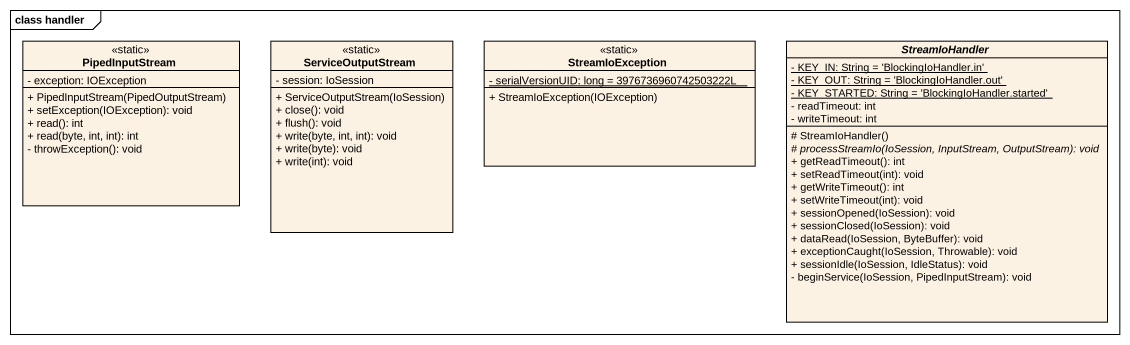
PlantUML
@startuml
mainframe class handler
hide circle
hide empty members
skinparam classAttributeIconSize 0
class PipedInputStream <<static>> {
  - exception: IOException
  + PipedInputStream(PipedOutputStream)
  + setException(IOException): void
  + read(): int
  + read(byte, int, int): int
  - throwException(): void
}
class ServiceOutputStream <<static>> {
  - session: IoSession
  + ServiceOutputStream(IoSession)
  + close(): void
  + flush(): void
  + write(byte, int, int): void
  + write(byte): void
  + write(int): void
}
class StreamIoException <<static>> {
  {static} - serialVersionUID: long = 3976736960742503222L
  + StreamIoException(IOException)
}
abstract class StreamIoHandler {
  {static} - KEY_IN: String = 'BlockingIoHandler.in'
  {static} - KEY_OUT: String = 'BlockingIoHandler.out'
  {static} - KEY_STARTED: String = 'BlockingIoHandler.started'
  - readTimeout: int
  - writeTimeout: int
  # StreamIoHandler()
  {abstract} # processStreamIo(IoSession, InputStream, OutputStream): void
  + getReadTimeout(): int
  + setReadTimeout(int): void
  + getWriteTimeout(): int
  + setWriteTimeout(int): void
  + sessionOpened(IoSession): void
  + sessionClosed(IoSession): void
  + dataRead(IoSession, ByteBuffer): void
  + exceptionCaught(IoSession, Throwable): void
  + sessionIdle(IoSession, IdleStatus): void
  - beginService(IoSession, PipedInputStream): void
}
@enduml
